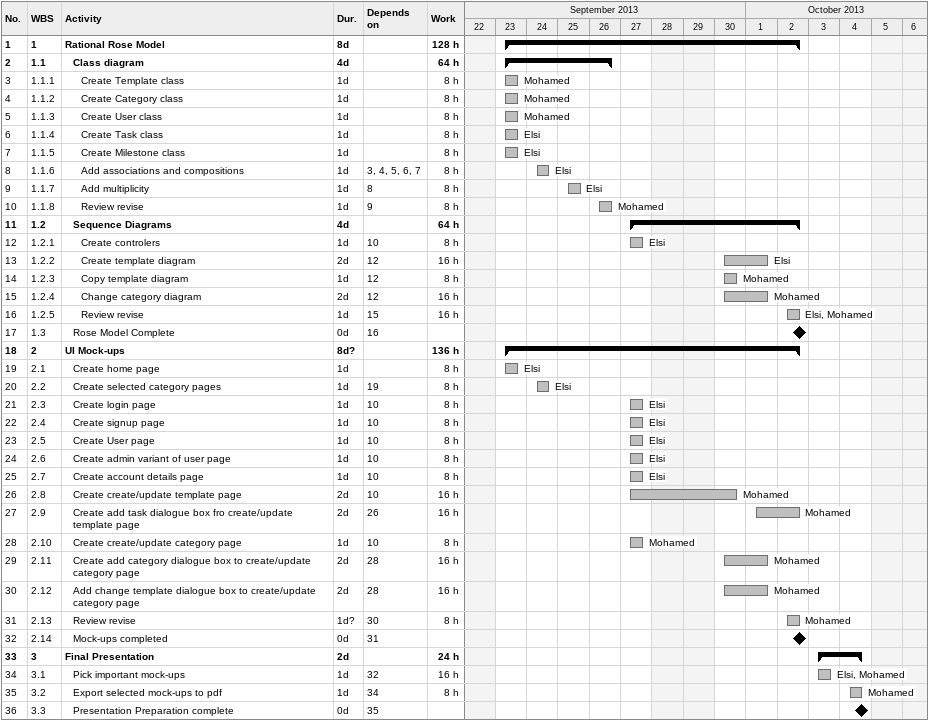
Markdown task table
| ID | WBS | Task | Duration | Start | Finish | Predecessors | Resources | Work (h) |
|---|---|---|---|---|---|---|---|---|
| 1 | 1 | **Rational Rose Model** | 8d | 2013-09-23 | 2013-10-02 |  |  | 128 |
| 2 | 1.1 | **Class diagram** | 4d | 2013-09-23 | 2013-09-26 |  |  | 64 |
| 3 | 1.1.1 | Create Template class | 1d | 2013-09-23 | 2013-09-23 |  | Mohamed | 8 |
| 4 | 1.1.2 | Create Category class | 1d | 2013-09-23 | 2013-09-23 |  | Mohamed | 8 |
| 5 | 1.1.3 | Create User class | 1d | 2013-09-23 | 2013-09-23 |  | Mohamed | 8 |
| 6 | 1.1.4 | Create Task class | 1d | 2013-09-23 | 2013-09-23 |  | Elsi | 8 |
| 7 | 1.1.5 | Create Milestone class | 1d | 2013-09-23 | 2013-09-23 |  | Elsi | 8 |
| 8 | 1.1.6 | Add associations and compositions | 1d | 2013-09-24 | 2013-09-24 | 3, 4, 5, 6, 7 | Elsi | 8 |
| 9 | 1.1.7 | Add multiplicity | 1d | 2013-09-25 | 2013-09-25 | 8 | Elsi | 8 |
| 10 | 1.1.8 | Review revise | 1d | 2013-09-26 | 2013-09-26 | 9 | Mohamed | 8 |
| 11 | 1.2 | **Sequence Diagrams** | 4d | 2013-09-27 | 2013-10-02 |  |  | 64 |
| 12 | 1.2.1 | Create controlers | 1d | 2013-09-27 | 2013-09-27 | 10 | Elsi | 8 |
| 13 | 1.2.2 | Create template diagram | 2d | 2013-09-30 | 2013-10-01 | 12 | Elsi | 16 |
| 14 | 1.2.3 | Copy template diagram | 1d | 2013-09-30 | 2013-09-30 | 12 | Mohamed | 8 |
| 15 | 1.2.4 | Change category diagram | 2d | 2013-09-30 | 2013-10-01 | 12 | Mohamed | 16 |
| 16 | 1.2.5 | Review revise | 1d | 2013-10-02 | 2013-10-02 | 15 | Elsi, Mohamed | 16 |
| 17 | 1.3 | Rose Model Complete | 0d | 2013-10-02 | 2013-10-02 | 16 |  |  |
| 18 | 2 | **UI Mock-ups** | 8d? | 2013-09-23 | 2013-10-02 |  |  | 136 |
| 19 | 2.1 | Create home page | 1d | 2013-09-23 | 2013-09-23 |  | Elsi | 8 |
| 20 | 2.2 | Create selected category pages | 1d | 2013-09-24 | 2013-09-24 | 19 | Elsi | 8 |
| 21 | 2.3 | Create login page | 1d | 2013-09-27 | 2013-09-27 | 10 | Elsi | 8 |
| 22 | 2.4 | Create signup page | 1d | 2013-09-27 | 2013-09-27 | 10 | Elsi | 8 |
| 23 | 2.5 | Create User page | 1d | 2013-09-27 | 2013-09-27 | 10 | Elsi | 8 |
| 24 | 2.6 | Create admin variant of user page | 1d | 2013-09-27 | 2013-09-27 | 10 | Elsi | 8 |
| 25 | 2.7 | Create account details page | 1d | 2013-09-27 | 2013-09-27 | 10 | Elsi | 8 |
| 26 | 2.8 | Create create/update template page | 2d | 2013-09-27 | 2013-09-30 | 10 | Mohamed | 16 |
| 27 | 2.9 | Create add task dialogue box fro create/update template page | 2d | 2013-10-01 | 2013-10-02 | 26 | Mohamed | 16 |
| 28 | 2.10 | Create create/update category page | 1d | 2013-09-27 | 2013-09-27 | 10 | Mohamed | 8 |
| 29 | 2.11 | Create add category dialogue box to create/update category page | 2d | 2013-09-30 | 2013-10-01 | 28 | Mohamed | 16 |
| 30 | 2.12 | Add change template dialogue box to create/update category page | 2d | 2013-09-30 | 2013-10-01 | 28 | Mohamed | 16 |
| 31 | 2.13 | Review revise | 1d? | 2013-10-02 | 2013-10-02 | 30 | Mohamed | 8 |
| 32 | 2.14 | Mock-ups completed | 0d | 2013-10-02 | 2013-10-02 | 31 |  |  |
| 33 | 3 | **Final Presentation** | 2d | 2013-10-03 | 2013-10-04 |  |  | 24 |
| 34 | 3.1 | Pick important mock-ups | 1d | 2013-10-03 | 2013-10-03 | 32 | Elsi, Mohamed | 16 |
| 35 | 3.2 | Export selected mock-ups to pdf | 1d | 2013-10-04 | 2013-10-04 | 34 | Mohamed | 8 |
| 36 | 3.3 | Presentation Preparation complete | 0d | 2013-10-04 | 2013-10-04 | 35 |  |  |
